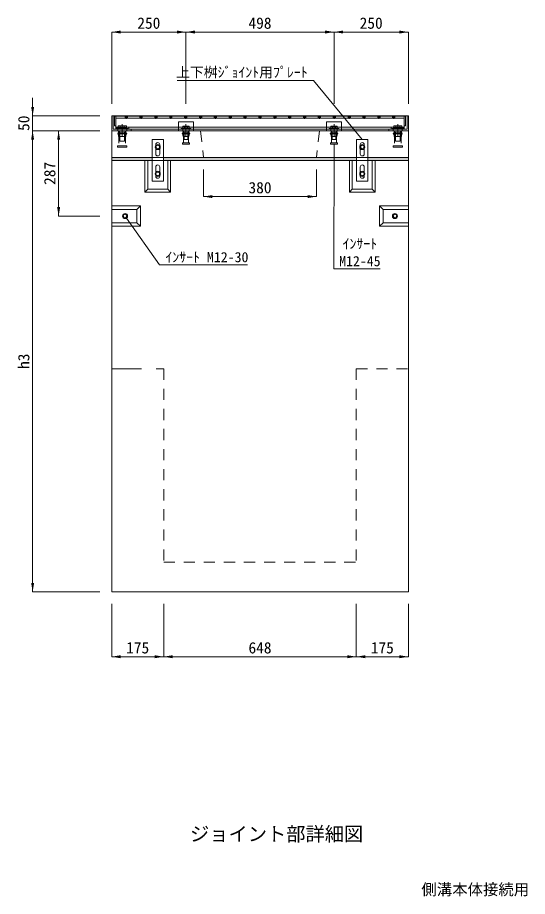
# Model space of a CAD drawing. Units: millimetres at full size. Extents: x 58559 to 106559, y -58351 to -47326.
# Drawn here: x 96749 to 98465, y -55034 to -52080 of the extents above; entities that cross this region are included whole.
import ezdxf
from ezdxf.enums import TextEntityAlignment as Align

# ---------------------------------------------------------------- set-up
doc = ezdxf.new("R2010")
doc.units = ezdxf.units.MM
doc.header["$LTSCALE"] = 50
for name, pattern in [('CHAIN', [18.5, 12, -1.5, 3.5, -1.5]), ('USER1', [3, 2, -1]), ('USER2', [1.35, 0.75, -0.6])]:
    doc.linetypes.add(name, pattern=pattern)
for name, color, linetype, lineweight in [('インサート', 92, 'USER2', 9), ('グレーチング', 7, 'Continuous', 9), ('ジョイント', 7, 'Continuous', 9), ('モルタル', 7, 'Continuous', 13), ('受枠', 3, 'Continuous', 9), ('寸法線', 7, 'Continuous', 13), ('引出線', 4, 'Continuous', 13), ('文字', 41, 'Continuous', 13), ('本体', 2, 'Continuous', 13)]:
    doc.layers.add(name, color=color, linetype=linetype, lineweight=lineweight)
doc.layers.add('ハッチング_モルタル', color=30, linetype='Continuous')
doc.styles.add('ＭＳ ゴシック', font='')
doc.styles.get('ＭＳ ゴシック').set_extended_font_data('MS Gothic')

# ---------------------------------------------------------------- blocks, each defined once
blk = doc.blocks.new('filled_arrow')
at = {"color": 0, "linetype": 'Continuous', "lineweight": -2}
blk.add_solid([(7.5, 1.25), (0, 0), (7.5, -1.25)], dxfattribs=at)

msp = doc.modelspace()

# ---------------------------------------------------------------- hatches: boundary and pattern name
at = {"layer": 'ハッチング_モルタル'}
for points in [[(97202.1, -52560.07), (97202.1, -52550.07), (97066.1, -52550.07), (97066.1, -52560.07)], [(97890.1, -52560.07), (97890.1, -52550.07), (97240.1, -52550.07), (97240.1, -52560.07)], [(97928.1, -52550.07), (97928.1, -52560.07), (98064.1, -52560.07), (98064.1, -52550.07)]]:
    msp.add_hatch(color=256, dxfattribs=at).paths.add_polyline_path(points)

# ---------------------------------------------------------------- linework, layer by layer
at = {"layer": 'インサート', "linetype": 'Continuous'}
for p, q in [((97120.6, -52453.27), (97082.6, -52453.27)), ((97082.6, -52453.27), (97082.6, -52455.57)), ((97120.6, -52455.57), (97082.6, -52455.57)), ((97120.6, -52453.27), (97120.6, -52455.57)), ((97300.1, -52453.27), (97332.1, -52453.27)), ((97300.1, -52453.27), (97300.1, -52455.57)), ((97300.1, -52455.57), (97332.1, -52455.57)), ((97332.1, -52453.27), (97332.1, -52455.57)), ((97798.1, -52453.27), (97830.1, -52453.27)), ((97798.1, -52453.27), (97798.1, -52455.57)), ((97798.1, -52455.57), (97830.1, -52455.57)), ((97830.1, -52453.27), (97830.1, -52455.57)), ((98047.6, -52453.27), (98009.6, -52453.27)), ((98009.6, -52453.27), (98009.6, -52455.57)), ((98047.6, -52455.57), (98009.6, -52455.57)), ((98047.6, -52453.27), (98047.6, -52455.57))]:
    msp.add_line(p, q, dxfattribs=at)
at = {"layer": 'インサート', "linetype": 'Continuous', "lineweight": 13}
for p, q in [((97089.61, -52443.27), (97087.75, -52444.11)), ((97087.75, -52444.11), (97087.75, -52453.27)), ((97115.45, -52453.27), (97087.75, -52453.27)), ((97113.59, -52443.27), (97089.61, -52443.27)), ((97113.59, -52443.27), (97115.45, -52444.11)), ((97115.45, -52444.11), (97115.45, -52453.27)), ((97306.62, -52445.27), (97305.15, -52446.11)), ((97305.15, -52446.11), (97305.15, -52453.27)), ((97305.15, -52453.27), (97327.05, -52453.27)), ((97306.62, -52445.27), (97325.58, -52445.27)), ((97325.58, -52445.27), (97327.05, -52446.11)), ((97327.05, -52446.11), (97327.05, -52453.27)), ((97804.62, -52445.27), (97803.15, -52446.11)), ((97803.15, -52446.11), (97803.15, -52453.27)), ((97803.15, -52453.27), (97825.05, -52453.27)), ((97804.62, -52445.27), (97823.58, -52445.27)), ((97823.58, -52445.27), (97825.05, -52446.11)), ((97825.05, -52446.11), (97825.05, -52453.27)), ((98016.61, -52443.27), (98014.75, -52444.11)), ((98014.75, -52444.11), (98014.75, -52453.27)), ((98042.45, -52453.27), (98014.75, -52453.27)), ((98040.59, -52443.27), (98016.61, -52443.27)), ((98040.59, -52443.27), (98042.45, -52444.11)), ((98042.45, -52444.11), (98042.45, -52453.27))]:
    msp.add_line(p, q, dxfattribs=at)
at = {"layer": 'インサート'}
for p, q in [((97092.6, -52453.27), (97092.6, -52455.57)), ((97110.6, -52453.27), (97110.6, -52455.57)), ((97309.1, -52453.27), (97309.1, -52455.57)), ((97323.1, -52453.27), (97323.1, -52455.57)), ((97807.1, -52453.27), (97807.1, -52455.57)), ((97821.1, -52453.27), (97821.1, -52455.57)), ((98019.6, -52453.27), (98019.6, -52455.57)), ((98037.6, -52453.27), (98037.6, -52455.57)), ((97086.6, -52469.32), (97116.6, -52469.32)), ((97086.6, -52469.32), (97086.6, -52470.82)), ((97086.6, -52470.82), (97116.6, -52470.82)), ((97087.85, -52469.32), (97089.1, -52460.07)), ((97087.85, -52470.82), (97089.1, -52480.07)), ((97089.1, -52460.07), (97114.1, -52460.07)), ((97089.1, -52480.07), (97114.1, -52480.07)), ((97090.7, -52465.07), (97112.5, -52465.07)), ((97090.7, -52465.07), (97090.7, -52510.57)), ((97092.15, -52460.07), (97092.15, -52465.07)), ((97093.6, -52465.07), (97093.6, -52495.07)), ((97109.6, -52465.07), (97109.6, -52495.07)), ((97111.05, -52460.07), (97111.05, -52465.07)), ((97112.5, -52465.07), (97112.5, -52510.57)), ((97115.35, -52469.32), (97114.1, -52460.07)), ((97115.35, -52470.82), (97114.1, -52480.07)), ((97116.6, -52469.32), (97116.6, -52470.82)), ((97303.6, -52469.32), (97328.6, -52469.32)), ((97303.6, -52469.32), (97303.6, -52470.82)), ((97303.6, -52470.82), (97328.6, -52470.82)), ((97304.85, -52469.32), (97306.1, -52460.07)), ((97304.85, -52470.82), (97306.1, -52480.07)), ((97306.1, -52460.07), (97326.1, -52460.07)), ((97306.1, -52480.07), (97326.1, -52480.07)), ((97307.85, -52465.07), (97324.35, -52465.07)), ((97307.85, -52465.07), (97307.85, -52501.07)), ((97308.97, -52460.07), (97308.97, -52465.07)), ((97310.1, -52465.07), (97310.1, -52490.07)), ((97322.1, -52465.07), (97322.1, -52490.07)), ((97323.22, -52460.07), (97323.22, -52465.07)), ((97324.35, -52465.07), (97324.35, -52501.07)), ((97327.35, -52469.32), (97326.1, -52460.07)), ((97327.35, -52470.82), (97326.1, -52480.07)), ((97328.6, -52469.32), (97328.6, -52470.82)), ((97801.6, -52469.32), (97826.6, -52469.32)), ((97801.6, -52469.32), (97801.6, -52470.82)), ((97801.6, -52470.82), (97826.6, -52470.82)), ((97802.85, -52469.32), (97804.1, -52460.07)), ((97802.85, -52470.82), (97804.1, -52480.07)), ((97804.1, -52460.07), (97824.1, -52460.07)), ((97804.1, -52480.07), (97824.1, -52480.07)), ((97805.85, -52465.07), (97822.35, -52465.07)), ((97805.85, -52465.07), (97805.85, -52501.07)), ((97806.97, -52460.07), (97806.97, -52465.07)), ((97808.1, -52465.07), (97808.1, -52490.07)), ((97820.1, -52465.07), (97820.1, -52490.07)), ((97821.22, -52460.07), (97821.22, -52465.07)), ((97822.35, -52465.07), (97822.35, -52501.07)), ((97825.35, -52469.32), (97824.1, -52460.07)), ((97825.35, -52470.82), (97824.1, -52480.07)), ((97826.6, -52469.32), (97826.6, -52470.82)), ((98013.6, -52469.32), (98043.6, -52469.32)), ((98013.6, -52469.32), (98013.6, -52470.82)), ((98013.6, -52470.82), (98043.6, -52470.82)), ((98014.85, -52469.32), (98016.1, -52460.07)), ((98014.85, -52470.82), (98016.1, -52480.07)), ((98016.1, -52460.07), (98041.1, -52460.07)), ((98016.1, -52480.07), (98041.1, -52480.07)), ((98017.7, -52465.07), (98039.5, -52465.07)), ((98017.7, -52465.07), (98017.7, -52510.57)), ((98019.15, -52460.07), (98019.15, -52465.07)), ((98020.6, -52465.07), (98020.6, -52495.07)), ((98036.6, -52465.07), (98036.6, -52495.07)), ((98038.05, -52460.07), (98038.05, -52465.07)), ((98039.5, -52465.07), (98039.5, -52510.57)), ((98042.35, -52469.32), (98041.1, -52460.07)), ((98042.35, -52470.82), (98041.1, -52480.07)), ((98043.6, -52469.32), (98043.6, -52470.82)), ((97085.6, -52515.07), (97085.6, -52510.57)), ((97117.6, -52510.57), (97085.6, -52510.57)), ((97117.6, -52515.07), (97085.6, -52515.07)), ((97093.6, -52495.07), (97109.6, -52495.07)), ((97117.6, -52510.57), (97117.6, -52515.07)), ((97304.1, -52505.07), (97304.1, -52501.07)), ((97328.1, -52501.07), (97304.1, -52501.07)), ((97328.1, -52505.07), (97304.1, -52505.07)), ((97310.1, -52490.07), (97322.1, -52490.07)), ((97328.1, -52501.07), (97328.1, -52505.07)), ((97802.1, -52505.07), (97802.1, -52501.07)), ((97826.1, -52501.07), (97802.1, -52501.07)), ((97826.1, -52505.07), (97802.1, -52505.07)), ((97808.1, -52490.07), (97820.1, -52490.07)), ((97826.1, -52501.07), (97826.1, -52505.07)), ((98012.6, -52515.07), (98012.6, -52510.57)), ((98044.6, -52510.57), (98012.6, -52510.57)), ((98044.6, -52515.07), (98012.6, -52515.07)), ((98020.6, -52495.07), (98036.6, -52495.07)), ((98044.6, -52510.57), (98044.6, -52515.07))]:
    msp.add_line(p, q, dxfattribs=at)
at = {"layer": 'インサート', "linetype": 'Continuous', "lineweight": 5}
for p, q in [((97094.67, -52444.11), (97094.67, -52453.27)), ((97108.52, -52444.11), (97108.52, -52453.27)), ((97310.62, -52446.11), (97310.62, -52453.27)), ((97321.57, -52446.11), (97321.57, -52453.27)), ((97808.62, -52446.11), (97808.62, -52453.27)), ((97819.57, -52446.11), (97819.57, -52453.27)), ((98021.67, -52444.11), (98021.67, -52453.27)), ((98035.52, -52444.11), (98035.52, -52453.27))]:
    msp.add_line(p, q, dxfattribs=at)
at = {"layer": 'インサート', "linetype": 'Continuous'}
for centre, radius in [((97221.1, -52515.07), 8.5), ((97221.1, -52515.07), 6), ((97909.1, -52515.07), 8.5), ((97909.1, -52515.07), 6), ((97221.1, -52605.07), 8.5), ((97221.1, -52605.07), 6), ((97909.1, -52605.07), 8.5), ((97909.1, -52605.07), 6), ((97111.1, -52747.07), 8.5), ((97111.1, -52747.07), 6), ((98019.1, -52747.07), 8.5), ((98019.1, -52747.07), 6)]:
    msp.add_circle(centre, radius, dxfattribs=at)
at = {"layer": 'インサート', "linetype": 'Continuous', "lineweight": 5}
for centre, radius, start, end in [((97091.21, -52450.77), 7.5, 62.50883, 117.49117), ((97101.6, -52472), 28.73, 76.05376, 103.94624), ((97111.99, -52450.77), 7.5, 62.50883, 117.49117), ((97307.89, -52450.12), 4.85, 55.61575, 124.38425), ((97316.1, -52463.39), 18.12, 72.41205, 107.58795), ((97324.31, -52450.12), 4.85, 55.61575, 124.38425), ((97805.89, -52450.12), 4.85, 55.61575, 124.38425), ((97814.1, -52463.39), 18.12, 72.41205, 107.58795), ((97822.31, -52450.12), 4.85, 55.61575, 124.38425), ((98018.21, -52450.77), 7.5, 62.50883, 117.49117), ((98028.6, -52472), 28.73, 76.05376, 103.94624), ((98038.99, -52450.77), 7.5, 62.50883, 117.49117)]:
    msp.add_arc(centre, radius, start, end, dxfattribs=at)
at = {"layer": 'グレーチング'}
for p, q in [((98055.1, -52411.57), (97075.1, -52411.57)), ((97075.1, -52411.57), (97075.1, -52443.57)), ((97079.6, -52411.57), (97079.6, -52455.57)), ((98050.6, -52418.57), (97079.6, -52418.57)), ((97120.1, -52415.07), (97110.1, -52415.07)), ((97115.1, -52410.07), (97115.1, -52420.07)), ((97170.1, -52415.07), (97160.1, -52415.07)), ((97165.1, -52410.07), (97165.1, -52420.07)), ((97220.1, -52415.07), (97210.1, -52415.07)), ((97215.1, -52410.07), (97215.1, -52420.07)), ((97270.1, -52415.07), (97260.1, -52415.07)), ((97265.1, -52410.07), (97265.1, -52420.07)), ((97320.1, -52415.07), (97310.1, -52415.07)), ((97315.1, -52410.07), (97315.1, -52420.07)), ((97370.1, -52415.07), (97360.1, -52415.07)), ((97365.1, -52410.07), (97365.1, -52420.07)), ((97420.1, -52415.07), (97410.1, -52415.07)), ((97415.1, -52410.07), (97415.1, -52420.07)), ((97470.1, -52415.07), (97460.1, -52415.07)), ((97465.1, -52410.07), (97465.1, -52420.07)), ((97520.1, -52415.07), (97510.1, -52415.07)), ((97515.1, -52410.07), (97515.1, -52420.07)), ((97570.1, -52415.07), (97560.1, -52415.07)), ((97565.1, -52410.07), (97565.1, -52420.07)), ((97620.1, -52415.07), (97610.1, -52415.07)), ((97615.1, -52410.07), (97615.1, -52420.07)), ((97670.1, -52415.07), (97660.1, -52415.07)), ((97665.1, -52410.07), (97665.1, -52420.07)), ((97720.1, -52415.07), (97710.1, -52415.07)), ((97715.1, -52410.07), (97715.1, -52420.07)), ((97770.1, -52415.07), (97760.1, -52415.07)), ((97765.1, -52410.07), (97765.1, -52420.07)), ((97820.1, -52415.07), (97810.1, -52415.07)), ((97815.1, -52410.07), (97815.1, -52420.07)), ((97870.1, -52415.07), (97860.1, -52415.07)), ((97865.1, -52410.07), (97865.1, -52420.07)), ((97920.1, -52415.07), (97910.1, -52415.07)), ((97915.1, -52410.07), (97915.1, -52420.07)), ((97970.1, -52415.07), (97960.1, -52415.07)), ((97965.1, -52410.07), (97965.1, -52420.07)), ((98020.1, -52415.07), (98010.1, -52415.07)), ((98015.1, -52410.07), (98015.1, -52420.07)), ((98050.6, -52411.57), (98050.6, -52455.57)), ((98055.1, -52443.57), (98055.1, -52411.57)), ((97079.6, -52443.57), (97075.1, -52443.57)), ((98050.6, -52448.57), (97079.6, -52448.57)), ((98050.6, -52455.57), (97079.6, -52455.57)), ((98055.1, -52443.57), (98050.6, -52443.57))]:
    msp.add_line(p, q, dxfattribs=at)
at = {"layer": 'グレーチング', "linetype": 'USER2'}
for p, q in [((97079.6, -52451.07), (97123.6, -52451.07)), ((97123.6, -52451.07), (97123.6, -52455.57)), ((98050.6, -52451.07), (98006.6, -52451.07)), ((98006.6, -52451.07), (98006.6, -52455.57))]:
    msp.add_line(p, q, dxfattribs=at)
at = {"layer": 'グレーチング'}
for centre in [(97115.1, -52415.07), (97165.1, -52415.07), (97215.1, -52415.07), (97265.1, -52415.07), (97315.1, -52415.07), (97365.1, -52415.07), (97415.1, -52415.07), (97465.1, -52415.07), (97515.1, -52415.07), (97565.1, -52415.07), (97615.1, -52415.07), (97665.1, -52415.07), (97715.1, -52415.07), (97765.1, -52415.07), (97815.1, -52415.07), (97865.1, -52415.07), (97915.1, -52415.07), (97965.1, -52415.07), (98015.1, -52415.07)]:
    msp.add_circle(centre, 3.5, dxfattribs=at)
at = {"layer": 'ジョイント'}
for p, q in [((97240.1, -52490.07), (97202.1, -52490.07)), ((97202.1, -52490.07), (97202.1, -52630.07)), ((97214.6, -52506.57), (97214.6, -52538.57)), ((97227.6, -52506.57), (97227.6, -52538.57)), ((97240.1, -52490.07), (97240.1, -52630.07)), ((97890.1, -52490.07), (97928.1, -52490.07)), ((97890.1, -52490.07), (97890.1, -52630.07)), ((97902.6, -52506.57), (97902.6, -52538.57)), ((97915.6, -52506.57), (97915.6, -52538.57)), ((97928.1, -52490.07), (97928.1, -52630.07)), ((97214.6, -52613.57), (97214.6, -52581.57)), ((97227.6, -52613.57), (97227.6, -52581.57)), ((97902.6, -52613.57), (97902.6, -52581.57)), ((97915.6, -52613.57), (97915.6, -52581.57)), ((97240.1, -52630.07), (97202.1, -52630.07)), ((97890.1, -52630.07), (97928.1, -52630.07))]:
    msp.add_line(p, q, dxfattribs=at)
for centre, start, end in [((97221.1, -52506.57), 0, 180), ((97909.1, -52506.57), 0, 180), ((97221.1, -52538.57), 180, 0), ((97909.1, -52538.57), 180, 0), ((97221.1, -52581.57), 0, 180), ((97909.1, -52581.57), 0, 180), ((97221.1, -52613.57), 180, 0), ((97909.1, -52613.57), 180, 0)]:
    msp.add_arc(centre, 6.5, start, end, dxfattribs=at)
at = {"layer": 'モルタル'}
for p, q in [((97240.1, -52550.07), (97890.1, -52550.07)), ((97890.1, -52560.07), (97240.1, -52560.07))]:
    msp.add_line(p, q, dxfattribs=at)
for points in [[(97202.1, -52560.07), (97066.1, -52560.07), (97066.1, -52550.07), (97202.1, -52550.07)], [(97928.1, -52550.07), (98064.1, -52550.07), (98064.1, -52560.07), (97928.1, -52560.07)]]:
    msp.add_lwpolyline(points, dxfattribs=at)
at = {"layer": '受枠'}
for p, q in [((97066.1, -52410.07), (97066.1, -52460.07)), ((98064.1, -52410.07), (97066.1, -52410.07)), ((97070.6, -52410.07), (97070.6, -52455.57)), ((98059.6, -52410.07), (98059.6, -52455.57)), ((98064.1, -52410.07), (98064.1, -52460.07)), ((97070.6, -52455.57), (97131.6, -52455.57)), ((97131.6, -52455.57), (97131.6, -52460.07)), ((97291.1, -52460.07), (97291.1, -52430.07)), ((97291.1, -52430.07), (97341.1, -52430.07)), ((97291.1, -52455.57), (97341.1, -52455.57)), ((97341.1, -52430.07), (97341.1, -52460.07)), ((97789.1, -52460.07), (97789.1, -52430.07)), ((97789.1, -52430.07), (97839.1, -52430.07)), ((97789.1, -52455.57), (97839.1, -52455.57)), ((97839.1, -52430.07), (97839.1, -52460.07)), ((97998.6, -52455.57), (97998.6, -52460.07)), ((98059.6, -52455.57), (97998.6, -52455.57)), ((98064.1, -52460.07), (97066.1, -52460.07))]:
    msp.add_line(p, q, dxfattribs=at)
at = {"layer": '受枠', "linetype": 'USER2'}
for p, q in [((97086.6, -52455.57), (97086.6, -52460.07)), ((97116.6, -52455.57), (97116.6, -52460.07)), ((97305.1, -52455.57), (97305.1, -52460.07)), ((97327.1, -52455.57), (97327.1, -52460.07)), ((97803.1, -52455.57), (97803.1, -52460.07)), ((97825.1, -52455.57), (97825.1, -52460.07)), ((98013.6, -52455.57), (98013.6, -52460.07)), ((98043.6, -52455.57), (98043.6, -52460.07))]:
    msp.add_line(p, q, dxfattribs=at)
at = {"layer": '受枠', "linetype": 'CHAIN'}
for p, q in [((97101.6, -52437.82), (97101.6, -52477.82)), ((97316.1, -52437.82), (97316.1, -52477.82)), ((97814.1, -52437.82), (97814.1, -52477.82)), ((98028.6, -52437.82), (98028.6, -52477.82))]:
    msp.add_line(p, q, dxfattribs=at)
at = {"layer": '寸法線'}
for p, q in [((97066.1, -52128.55), (97316.1, -52128.55)), ((97066.1, -52370.07), (97066.1, -52128.55)), ((97316.1, -52370.07), (97316.1, -52128.55)), ((97316.1, -52128.55), (97814.1, -52128.55)), ((97316.1, -52370.07), (97316.1, -52128.55)), ((97814.1, -52370.07), (97814.1, -52128.55)), ((97814.1, -52128.55), (98064.1, -52128.55)), ((97814.1, -52370.07), (97814.1, -52128.55)), ((98064.1, -52370.07), (98064.1, -52128.55)), ((96800.18, -52520.07), (96800.18, -52350.07)), ((97026.1, -52410.07), (96800.18, -52410.07)), ((96800.18, -52460.07), (96800.18, -54010.07)), ((97026.1, -52460.07), (96800.18, -52460.07)), ((97026.1, -52460.07), (96800.18, -52460.07)), ((96887.68, -52460.07), (96887.68, -52747.07)), ((97026.1, -52460.07), (96887.68, -52460.07)), ((97375.1, -52590.07), (97375.1, -52681.59)), ((97755.1, -52590.07), (97755.1, -52681.59)), ((97375.1, -52681.59), (97755.1, -52681.59)), ((97026.1, -52747.07), (96887.68, -52747.07)), ((97026.1, -54010.07), (96800.18, -54010.07)), ((97066.1, -54050.07), (97066.1, -54228.07)), ((97241.1, -54050.07), (97241.1, -54228.07)), ((97241.1, -54050.07), (97241.1, -54228.07)), ((97889.1, -54050.07), (97889.1, -54228.07)), ((97889.1, -54050.07), (97889.1, -54228.07)), ((98064.1, -54050.07), (98064.1, -54228.07)), ((97066.1, -54228.07), (97241.1, -54228.07)), ((97241.1, -54228.07), (97889.1, -54228.07)), ((97889.1, -54228.07), (98064.1, -54228.07))]:
    msp.add_line(p, q, dxfattribs=at)
at = {"layer": '引出線'}
for points in [[(97909.1, -52490.07), (97745.51, -52291.52), (97286.93, -52291.52)], [(97814.1, -52505.07), (97813.28, -52923.96), (97969.05, -52923.96)], [(97115.91, -52754.07), (97226.86, -52911.21), (97523.35, -52911.21)]]:
    msp.add_lwpolyline(points, dxfattribs=at)
at = {"layer": '本体'}
for p, q in [((97066.1, -52460.07), (97066.1, -52550.07)), ((97066.1, -52460.07), (98064.1, -52460.07)), ((98064.1, -52460.07), (98064.1, -52550.07)), ((97066.1, -52550.07), (97202.1, -52550.07)), ((97066.1, -52560.07), (97202.1, -52560.07)), ((97066.1, -52560.07), (97066.1, -54010.07)), ((97240.1, -52550.07), (97890.1, -52550.07)), ((97240.1, -52560.07), (97890.1, -52560.07)), ((97928.1, -52550.07), (98064.1, -52550.07)), ((97928.1, -52560.07), (98064.1, -52560.07)), ((98064.1, -52560.07), (98064.1, -54010.07)), ((97066.1, -54010.07), (98064.1, -54010.07))]:
    msp.add_line(p, q, dxfattribs=at)
at = {"layer": '本体', "linetype": 'USER2', "lineweight": 15}
for p, q in [((97365.1, -52460.07), (97375.1, -52550.07)), ((97765.1, -52460.07), (97755.1, -52550.07)), ((97241.1, -53260.07), (97241.1, -53910.07)), ((97889.1, -53260.07), (98064.1, -53260.07)), ((97889.1, -53260.07), (97889.1, -53910.07)), ((97241.1, -53910.07), (97889.1, -53910.07))]:
    msp.add_line(p, q, dxfattribs=at)
at = {"layer": '本体', "lineweight": 9}
for p, q in [((97178.1, -52666.57), (97178.1, -52560.07)), ((97264.1, -52666.57), (97264.1, -52560.07)), ((97866.1, -52666.57), (97866.1, -52560.07)), ((97952.1, -52666.57), (97952.1, -52560.07)), ((97178.1, -52666.57), (97264.1, -52666.57)), ((97952.1, -52666.57), (97866.1, -52666.57)), ((97066.1, -52713.07), (97162.6, -52713.07)), ((97162.6, -52713.07), (97162.6, -52781.07)), ((97967.6, -52713.07), (97967.6, -52781.07)), ((98064.1, -52713.07), (97967.6, -52713.07)), ((97066.1, -52781.07), (97162.6, -52781.07)), ((98064.1, -52781.07), (97967.6, -52781.07))]:
    msp.add_line(p, q, dxfattribs=at)
at = {"layer": '本体', "lineweight": 5}
for p, q in [((97187.6, -52657.07), (97187.6, -52560.07)), ((97254.6, -52657.07), (97254.6, -52560.07)), ((97875.6, -52657.07), (97875.6, -52560.07)), ((97942.6, -52657.07), (97942.6, -52560.07)), ((97187.6, -52657.07), (97178.1, -52666.57)), ((97187.6, -52657.07), (97254.6, -52657.07)), ((97254.6, -52657.07), (97264.1, -52666.57)), ((97875.6, -52657.07), (97866.1, -52666.57)), ((97942.6, -52657.07), (97875.6, -52657.07)), ((97942.6, -52657.07), (97952.1, -52666.57)), ((97151.1, -52724.57), (97162.6, -52713.07)), ((97979.1, -52724.57), (97967.6, -52713.07)), ((97066.1, -52724.57), (97151.1, -52724.57)), ((97151.1, -52724.57), (97151.1, -52769.57)), ((97979.1, -52724.57), (97979.1, -52769.57)), ((98064.1, -52724.57), (97979.1, -52724.57)), ((97066.1, -52769.57), (97151.1, -52769.57)), ((97151.1, -52769.57), (97162.6, -52781.07)), ((97979.1, -52769.57), (97967.6, -52781.07)), ((98064.1, -52769.57), (97979.1, -52769.57))]:
    msp.add_line(p, q, dxfattribs=at)
at = {"layer": '本体', "linetype": 'USER2', "lineweight": 9}
for p, q in [((97202.1, -52550.07), (97240.1, -52550.07)), ((97202.1, -52560.07), (97240.1, -52560.07)), ((97890.1, -52550.07), (97928.1, -52550.07)), ((97890.1, -52560.07), (97928.1, -52560.07))]:
    msp.add_line(p, q, dxfattribs=at)
at = {"layer": '本体', "linetype": 'USER1', "lineweight": 15}
msp.add_line((97066.1, -53260.07), (97241.1, -53260.07), dxfattribs=at)

# ---------------------------------------------------------------- block references
at = {"layer": '寸法線', "xscale": 4, "yscale": 4}
for p in [(97066.1, -52128.55), (97316.1, -52128.55), (97814.1, -52128.55), (97375.1, -52681.59), (97066.1, -54228.07), (97241.1, -54228.07), (97889.1, -54228.07)]:
    msp.add_blockref('filled_arrow', p, dxfattribs=at)
for p, rotation in [((97316.1, -52128.55), 180), ((97814.1, -52128.55), 180), ((98064.1, -52128.55), 180), ((96800.18, -52410.07), 90), ((96800.18, -52460.07), 270), ((96800.18, -52460.07), 270), ((96887.68, -52460.07), 270), ((97755.1, -52681.59), 180), ((96887.68, -52747.07), 90), ((96800.18, -54010.07), 90), ((97241.1, -54228.07), 180), ((97889.1, -54228.07), 180), ((98064.1, -54228.07), 180)]:
    msp.add_blockref('filled_arrow', p, dxfattribs=dict(at, rotation=rotation))
at = {"layer": '引出線', "xscale": 0.16, "yscale": 0.16}
for p, rotation in [((97814.1, -52505.07), 269.9), ((97909.1, -52490.07), 129.5), ((97115.91, -52754.07), 305.2)]:
    msp.add_blockref('filled_arrow', p, dxfattribs=dict(at, rotation=rotation))

# ---------------------------------------------------------------- texts
at = {"layer": '寸法線', "style": 'ＭＳ ゴシック'}
for s, p in [('250', (97191.1, -52098.55)), ('498', (97565.1, -52098.55)), ('250', (97939.1, -52098.55)), ('380', (97565.1, -52651.59)), ('175', (97153.6, -54198.07)), ('648', (97565.1, -54198.07)), ('175', (97976.6, -54198.07))]:
    msp.add_text(s, height=37.98, dxfattribs=at).set_placement(p, align=Align.MIDDLE_CENTER)
for s, p in [('50', (96770.18, -52435.07)), ('287', (96857.68, -52603.57)), ('h3', (96770.18, -53235.07))]:
    msp.add_text(s, height=37.98, rotation=90, dxfattribs=at).set_placement(p, align=Align.MIDDLE_CENTER)
at = {"layer": '引出線', "style": 'ＭＳ ゴシック'}
msp.add_text('上下桝ｼﾞｮｲﾝﾄ用ﾌﾟﾚｰﾄ', height=34.18, dxfattribs=at).set_placement((97725.51, -52246.68), align=Align.TOP_RIGHT)
for s, p in [('ｲﾝｻｰﾄ', (97842.89, -52867.38)), ('M12-45', (97831.24, -52925.88))]:
    msp.add_text(s, height=34.18, dxfattribs=at).set_placement(p, align=Align.BOTTOM_LEFT)
msp.add_text('ｲﾝｻｰﾄ M12-30', height=34.18, dxfattribs=at).set_placement((97246.86, -52868.01), align=Align.TOP_LEFT)
at = {"layer": '文字', "style": 'ＭＳ ゴシック'}
for s, height, p in [('ジョイント部詳細図', 47.47, (97329.7, -54861.74)), ('側溝本体接続用', 37.98, (98107.99, -55040.71))]:
    msp.add_text(s, height=height, dxfattribs=at).set_placement(p, align=Align.BOTTOM_LEFT)

doc.saveas('drawing.dxf')
